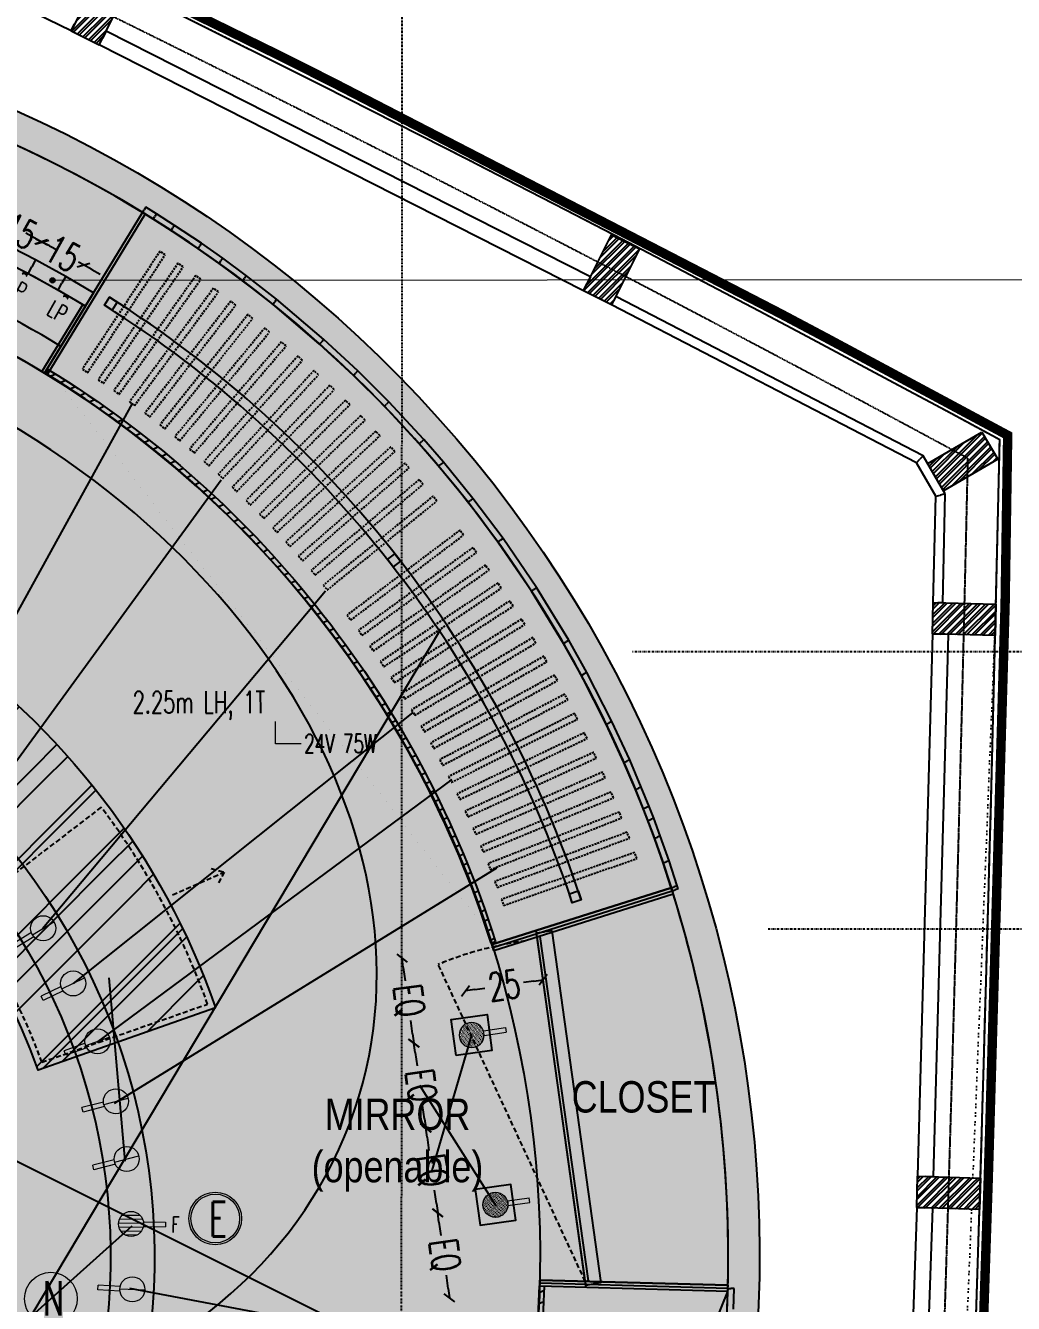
# Model space of a CAD drawing. Header units: millimetres. Extents: x 1734 to 22014, y 983 to 3953.
# Drawn here: x 4094.3 to 4409.4, y 2557.2 to 2964.6 of the extents above; entities that cross this region are included whole.
import ezdxf

# ---------------------------------------------------------------- set-up
doc = ezdxf.new("R2010")
doc.units = ezdxf.units.MM
for name, pattern in [('DASH', [0.35, 0.25, -0.1]), ('DASHDOT', [25.4, 12.7, -6.35, 0, -6.35]), ('HIDDEN1', [0.375, 0.25, -0.125]), ('HIDDEN2', [4.7625, 3.175, -1.5875]), ('PUNTO2', [0.125, 0, -0.125])]:
    doc.linetypes.add(name, pattern=pattern)
for name, color, linetype in [('FLOO_areas', 6, 'Continuous'), ('LAY_frames', 3, 'Continuous'), ('LAY_furn freestanding', 1, 'Continuous'), ('LAY_furn prod', 8, 'Continuous'), ('LAY_furn wall', 1, 'Continuous'), ('LAY_new wall', 6, 'Continuous'), ('LAY_new wall hatch', 8, 'Continuous'), ('LAY_sec', 3, 'Continuous'), ('LAY_text', 3, 'Continuous'), ('LD_beam', 240, 'Continuous'), ('LD_light integrated', 240, 'Continuous'), ('LD_pointing', 30, 'Continuous'), ('LD_quote', 242, 'Continuous'), ('MAT_mirror', 9, 'Continuous'), ('MATERIALE_xorel scuro', 177, 'Continuous'), ('MATERIALS_blackglass', 10, 'Continuous'), ('MATERIALS_transparent glass', 133, 'Continuous'), ('Materials_xorel', 52, 'Continuous'), ('SURVEY_ hatch', 8, 'Continuous'), ('SURVEY_axis', 8, 'Continuous'), ('SURVEY_leaseline', 30, 'Continuous'), ('SURVEY_proiections', 8, 'Continuous'), ('SURVEY_window', 2, 'Continuous')]:
    doc.layers.add(name, color=color, linetype=linetype)
doc.layers.add('LD_light', color=240, linetype='Continuous', lineweight=5)
doc.layers.add('LD_text', color=7, linetype='Continuous', lineweight=9)
doc.styles.add('Detail 1-50', font='Arial Narrow.ttf', dxfattribs={"height": 0.125})
doc.styles.add('SIMPLEX', font='SIMPLEX.SHX', dxfattribs={"width": 0.65})
doc.dimstyles.new('Illuminazione 1_100', dxfattribs={"dimtxt": 9, "dimasz": 3, "dimexe": 0.05, "dimexo": 0.05, "dimgap": 1.5, "dimtad": 0, "dimdec": 0, "dimlfac": -1, "dimzin": 0, "dimdsep": 46, "dimtxsty": 'SIMPLEX', "dimblk": 'LINEET2S', "dimcen": 0, "dimdle": 0.1, "dimse1": 1, "dimse2": 1, "dimclrd": 7, "dimclrt": 256, "dimadec": 0, "dimazin": 0, "dimtfac": 1, "dimtdec": 0, "dimtix": 1, "dimtmove": 2, "dimatfit": 3, "dimldrblk": 'OBLIQUE', "dimfxl": 1, "dimtolj": 1, "dimarcsym": 0})
pattern_1 = [(45, (2030.9193, 1353.3779), (-1.3470384, 1.3470384), []), (45, (2031.8174, 1353.3779), (-1.3470384, 1.3470384), [])]

# ---------------------------------------------------------------- blocks, each defined once
blk = doc.blocks.new('LINEET2S')
blk.add_line((-1, 0), (0, 0))
at = {"color": 5}
blk.add_line((0.5, 0.5), (-0.5, -0.5), dxfattribs=at)
blk = doc.blocks.new('*D331')
at = {"layer": 'DEFPOINTS', "color": 0, "transparency": 16777216}
for p in [(4259.41, 2660.31), (4262.14, 2640.86), (4237.38, 2637.39)]:
    blk.add_point(p, dxfattribs=at)
at = {"layer": 'LD_quote', "color": 7, "lineweight": -2, "transparency": 16777216}
for p, q in [((4237.63, 2657.25), (4240.86, 2657.71)), ((4256.44, 2659.89), (4253.21, 2659.44))]:
    blk.add_line(p, q, dxfattribs=at)
at = {"layer": 'LD_quote', "color": 7, "lineweight": -2, "transparency": 16777216, "xscale": 3, "yscale": 3, "zscale": 3}
for p, rotation in [((4259.41, 2660.31), 7.981665565019235), ((4234.66, 2656.84), 187.9816655650192)]:
    blk.add_blockref('LINEET2S', p, dxfattribs=dict(at, rotation=rotation))
at = {"layer": 'LD_quote', "transparency": 16777216, "insert": (4247.04, 2658.57), "char_height": 9, "attachment_point": 5, "rotation": 7.9817, "style": 'SIMPLEX'}
blk.add_mtext('\\A1;25', dxfattribs=at)
blk = doc.blocks.new('_Oblique')
at = {"color": 0, "linetype": 'ByBlock', "lineweight": -2}
blk.add_line((-0.5, -0.5), (0.5, 0.5), dxfattribs=at)
blk = doc.blocks.new('*D332')
at = {"layer": 'DEFPOINTS', "color": 0, "transparency": 16777216}
for p in [(4257.12, 2618.02), (4260.91, 2590.96), (4225.8, 2586.04)]:
    blk.add_point(p, dxfattribs=at)
at = {"layer": 'LD_quote', "color": 7, "lineweight": -2, "transparency": 16777216}
for p, q in [((4222.43, 2610.12), (4223.02, 2605.88)), ((4225.39, 2589.01), (4224.79, 2593.25))]:
    blk.add_line(p, q, dxfattribs=at)
at = {"layer": 'LD_quote', "color": 7, "lineweight": -2, "transparency": 16777216, "xscale": 3, "yscale": 3, "zscale": 3}
for p, rotation in [((4222.01, 2613.09), 97.9820710927811), ((4225.8, 2586.04), 277.9820710927811)]:
    blk.add_blockref('LINEET2S', p, dxfattribs=dict(at, rotation=rotation))
at = {"layer": 'LD_quote', "transparency": 16777216, "insert": (4223.91, 2599.56), "char_height": 9, "attachment_point": 5, "rotation": 277.9821, "style": 'SIMPLEX'}
blk.add_mtext('\\A1;EQ', dxfattribs=at)
blk = doc.blocks.new('*D333')
at = {"layer": 'DEFPOINTS', "color": 0, "transparency": 16777216}
for p in [(4253.32, 2645.07), (4218.21, 2640.15), (4257.12, 2618.02)]:
    blk.add_point(p, dxfattribs=at)
at = {"layer": 'LD_quote', "color": 7, "lineweight": -2, "transparency": 16777216}
for p, q in [((4218.63, 2637.18), (4219.23, 2632.94)), ((4221.59, 2616.06), (4221, 2620.31))]:
    blk.add_line(p, q, dxfattribs=at)
at = {"layer": 'LD_quote', "color": 7, "lineweight": -2, "transparency": 16777216, "xscale": 3, "yscale": 3, "zscale": 3}
for p, rotation in [((4218.21, 2640.15), 97.98207109278225), ((4222.01, 2613.09), 277.9820710927822)]:
    blk.add_blockref('LINEET2S', p, dxfattribs=dict(at, rotation=rotation))
at = {"layer": 'LD_quote', "transparency": 16777216, "insert": (4220.11, 2626.62), "char_height": 9, "attachment_point": 5, "rotation": 277.9821, "style": 'SIMPLEX'}
blk.add_mtext('\\A1;EQ', dxfattribs=at)
blk = doc.blocks.new('farettosingolo11.5x11.5')
at = {"layer": 'LD_beam'}
blk.add_lwpolyline([(-5.75, 5.75), (5.75, 5.75), (5.75, -5.75), (-5.75, -5.75)], close=True, dxfattribs=at)
blk.add_point((0, 0), dxfattribs=at)
blk = doc.blocks.new('pureopalplan')
at = {"layer": 'LD_light'}
h = blk.add_hatch(dxfattribs=at)
h.set_pattern_fill('DOTS', color=256, scale=8.0625)
h.set_pattern_definition([(0, (0, 0), (0.251953, 0.503906), [0, -0.503906])])
h.paths.add_polyline_path([(4.3, 0, 1), (-4.3, 0, 1)])
for p, q in [((4.22, 0.81), (11.81, 0.81)), ((11.81, -0.81), (11.81, 0.81)), ((4.22, -0.81), (11.81, -0.81))]:
    blk.add_line(p, q, dxfattribs=at)
blk.add_circle((0, 0), 4.3, dxfattribs=at)
blk = doc.blocks.new('*D334')
at = {"layer": 'DEFPOINTS', "color": 0, "transparency": 16777216}
for p in [(4260.91, 2590.96), (4264.7, 2563.9), (4229.6, 2558.98)]:
    blk.add_point(p, dxfattribs=at)
at = {"layer": 'LD_quote', "color": 7, "lineweight": -2, "transparency": 16777216}
for p, q in [((4226.22, 2583.06), (4226.81, 2578.82)), ((4229.18, 2561.95), (4228.58, 2566.19))]:
    blk.add_line(p, q, dxfattribs=at)
at = {"layer": 'LD_quote', "color": 7, "lineweight": -2, "transparency": 16777216, "xscale": 3, "yscale": 3, "zscale": 3}
for p, rotation in [((4225.8, 2586.04), 97.98207109278414), ((4229.6, 2558.98), 277.9820710927842)]:
    blk.add_blockref('LINEET2S', p, dxfattribs=dict(at, rotation=rotation))
at = {"layer": 'LD_quote', "transparency": 16777216, "insert": (4227.7, 2572.51), "char_height": 9, "attachment_point": 5, "rotation": 277.9821, "style": 'SIMPLEX'}
blk.add_mtext('\\A1;EQ', dxfattribs=at)
blk = doc.blocks.new('*D335')
at = {"layer": 'DEFPOINTS', "color": 0, "transparency": 16777216}
for p in [(4249.53, 2672.13), (4214.42, 2667.21), (4253.32, 2645.07)]:
    blk.add_point(p, dxfattribs=at)
at = {"layer": 'LD_quote', "color": 7, "lineweight": -2, "transparency": 16777216}
for p, q in [((4214.84, 2664.24), (4215.43, 2659.99)), ((4217.8, 2643.12), (4217.2, 2647.37))]:
    blk.add_line(p, q, dxfattribs=at)
at = {"layer": 'LD_quote', "color": 7, "lineweight": -2, "transparency": 16777216, "xscale": 3, "yscale": 3, "zscale": 3}
for p, rotation in [((4214.42, 2667.21), 97.98207109279036), ((4218.21, 2640.15), 277.9820710927904)]:
    blk.add_blockref('LINEET2S', p, dxfattribs=dict(at, rotation=rotation))
at = {"layer": 'LD_quote', "transparency": 16777216, "insert": (4216.32, 2653.68), "char_height": 9, "attachment_point": 5, "rotation": 277.9821, "style": 'SIMPLEX'}
blk.add_mtext('\\A1;EQ', dxfattribs=at)
blk = doc.blocks.new('purefasciostrettoplan')
at = {"layer": 'LD_light'}
blk.add_hatch(color=256, dxfattribs=at).paths.add_polyline_path([(-4.3, 0, 1), (4.3, 0)])
for p, q in [((4.3, 0), (-4.3, 0)), ((4.22, 0.81), (11.81, 0.81)), ((11.81, 0.81), (11.81, -0.81)), ((4.22, -0.81), (11.81, -0.81))]:
    blk.add_line(p, q, dxfattribs=at)
blk.add_circle((0, 0), 4.3, dxfattribs=at)
blk = doc.blocks.new('A$C2ABF7FAD')
at = {"layer": 'LD_light', "ltscale": 0.5}
h = blk.add_hatch(dxfattribs=at)
h.set_pattern_fill('LINE', color=70, scale=10, angle=450, style=0)
h.set_pattern_definition([(90, (4318.2435, -3313.5143), (-1.25, -3e-10), [])])
h.paths.add_polyline_path([(0, 4, 1), (8, 4, 1)])
at = {"layer": 'LD_light', "color": 70}
for p, q in [((3.25, 7.93), (3.25, 14.98)), ((3.25, 14.98), (4.75, 14.98)), ((4.75, 7.93), (4.75, 14.98))]:
    blk.add_line(p, q, dxfattribs=at)
blk.add_circle((4, 4), 4, dxfattribs=at)
at = {"layer": 'LD_light', "color": 70, "insert": (4, 18.2), "char_height": 5.08, "width": 7.4922, "attachment_point": 5, "rotation": 90, "style": 'SIMPLEX'}
blk.add_mtext('F', dxfattribs=at)
blk = doc.blocks.new('profiloosrampiccolo')
at = {"layer": 'LD_light'}
h = blk.add_hatch(dxfattribs=at)
h.set_pattern_fill('ANSI31', color=256, scale=0.5)
h.set_pattern_definition([(45, (-1923.995744, 106.14972), (-0.0441941738, 0.0441941738), [])])
h.paths.add_polyline_path([(0, 0), (0.59, 0, 0.198912), (0.61, 0.01), (0.73, 0.12, 0.198912), (0.73, 0.14), (0.73, 0.25, -1), (0.73, 0.36), (0.73, 0.67, -0.542182), (0.69, 0.75), (0.73, 0.75), (0.73, 0.94, 0.414214), (0.71, 0.97), (0.67, 0.97, 0.291222), (0.65, 0.96), (0.55, 0.75, 0.349322), (0.56, 0.72), (0.59, 0.7, -0.230724), (0.6, 0.68), (0.6, 0.29), (0, 0.29), (-0.6, 0.29), (-0.6, 0.68, -0.230724), (-0.59, 0.7), (-0.56, 0.72, 0.349322), (-0.55, 0.75), (-0.65, 0.96, 0.291222), (-0.67, 0.97), (-0.71, 0.97, 0.414214), (-0.74, 0.94), (-0.74, 0.75), (-0.69, 0.75, -0.542182), (-0.74, 0.67), (-0.74, 0.36, -1), (-0.74, 0.25), (-0.74, 0.14, 0.198912), (-0.73, 0.12), (-0.61, 0.01, 0.198912), (-0.59, 0)])
for p, q in [((-0.74, 0.75), (-0.74, 0.94)), ((-0.69, 0.75), (-0.74, 0.75)), ((-0.74, 0.36), (-0.74, 0.67)), ((-0.74, 0.14), (-0.74, 0.25)), ((-0.73, 0.12), (-0.61, 0.01)), ((-0.67, 0.97), (-0.71, 0.97)), ((-0.55, 0.75), (-0.65, 0.96)), ((-0.6, 0.68), (-0.6, 0.29)), ((-0.6, 0.29), (0, 0.29)), ((-0.56, 0.72), (-0.59, 0.7)), ((-0.59, 0), (0, 0)), ((0.6, 0.29), (0, 0.29)), ((0.59, 0), (0, 0)), ((0.55, 0.75), (0.65, 0.96)), ((0.56, 0.72), (0.59, 0.7)), ((0.6, 0.68), (0.6, 0.29)), ((0.73, 0.12), (0.61, 0.01)), ((0.67, 0.97), (0.71, 0.97)), ((0.69, 0.75), (0.73, 0.75)), ((0.73, 0.75), (0.73, 0.94)), ((0.73, 0.36), (0.73, 0.67)), ((0.73, 0.14), (0.73, 0.25))]:
    blk.add_line(p, q, dxfattribs=at)
for centre, radius, start, end in [((-0.74, 0.72), 0.0536, 270, 23.8629), ((-0.74, 0.31), 0.0536, 270, 90), ((-0.71, 0.94), 0.0251, 90, 180), ((-0.71, 0.14), 0.0251, 180, 225), ((-0.67, 0.94), 0.0251, 25.0532, 90), ((-0.59, 0.03), 0.0251, 225, 270), ((-0.57, 0.68), 0.0251, 128.0315, 180), ((-0.57, 0.74), 0.0251, 308.0315, 25.0532), ((0.57, 0.74), 0.0251, 154.9468, 231.9685), ((0.57, 0.68), 0.0251, 0, 51.9685), ((0.59, 0.03), 0.0251, 270, 315), ((0.67, 0.94), 0.0251, 90, 154.9468), ((0.73, 0.72), 0.0536, 156.1371, 270), ((0.73, 0.31), 0.0536, 90, 270), ((0.71, 0.94), 0.0251, 0, 90), ((0.71, 0.14), 0.0251, 315, 0)]:
    blk.add_arc(centre, radius, start, end, dxfattribs=at)
blk = doc.blocks.new('protect')
at = {"layer": 'LD_light'}
h = blk.add_hatch(dxfattribs=at)
h.set_pattern_fill('DOTS', color=256, scale=0.5, angle=180)
h.set_pattern_definition([(180, (80.781466, 146.167862), (-0.015625, -0.03125), [0, -0.03125])])
h.paths.add_polyline_path([(-0.22, 0.35, 0.414214), (-0.27, 0.4), (-0.3, 0.4), (-0.3, -0.4), (-0.27, -0.4, 0.414214), (-0.22, -0.35)])
h = blk.add_hatch(color=256, dxfattribs=at)
h.dxf.hatch_style = 1
h.paths.add_polyline_path([(-0.22, -0.15), (-0.28, -0.15), (-0.28, 0.15), (-0.22, 0.15)])
for p, q in [((-0.12, 0.4), (-0.1, 0.4)), ((-0.12, 0.4), (-0.12, -0.4)), ((-0.1, 0.4), (-0.1, -0.4)), ((-0.12, -0.4), (-0.1, -0.4))]:
    blk.add_line(p, q, dxfattribs=at)
for points in [[(0, -0.55), (-0.3, -0.55), (-0.3, 0.55), (0, 0.55)], [(-0.22, -0.15), (-0.28, -0.15), (-0.28, 0.15), (-0.22, 0.15)]]:
    blk.add_lwpolyline(points, close=True, dxfattribs=at)
blk.add_lwpolyline([(-0.3, -0.4), (-0.27, -0.4, 0.414214), (-0.22, -0.35), (-0.22, 0.35, 0.414214), (-0.27, 0.4), (-0.3, 0.4)], format="xyb", dxfattribs=at)
blk = doc.blocks.new('lp')
at = {"layer": 'LD_beam', "rotation": 89.99999999999999}
blk.add_blockref('protect', (0, -0.3), dxfattribs=at)
at = {"layer": 'LD_quote', "rotation": 180}
blk.add_blockref('profiloosrampiccolo', (0, 0), dxfattribs=at)
at = {"layer": 'LD_light', "linetype": 'Continuous', "lineweight": 0, "insert": (0, -5.93), "char_height": 5.394, "attachment_point": 5, "style": 'SIMPLEX'}
blk.add_mtext_dynamic_manual_height_columns('LP', width=264.7307, gutter_width=1, heights=[0], dxfattribs=at)
blk = doc.blocks.new('*U280')
at = {"layer": 'LD_light', "rotation": 359.0489019691702}
blk.add_blockref('lp', (6, -0.05), dxfattribs=at)
blk = doc.blocks.new('*U281')
at = {"layer": 'LD_beam', "color": 0, "linetype": 'ByBlock', "lineweight": -2, "transparency": 16777216}
for p, rotation in [((24020.19, -9961.16), 242.4324188819416), ((24012.98, -9974.31), 240.0551029128592), ((24005.22, -9987.15), 237.6777869437768), ((23996.94, -9999.66), 235.3004709746942), ((23988.15, -10011.81), 232.9231550056117), ((23978.86, -10023.59), 230.5458390365289), ((23969.09, -10034.97), 228.168523067446), ((23958.86, -10045.93), 225.7912070983635)]:
    blk.add_blockref('*U280', p, dxfattribs=dict(at, rotation=rotation))
blk = doc.blocks.new('*D390')
at = {"layer": 'DEFPOINTS', "color": 0, "transparency": 16777216}
for p in [(4099.31, 2895.67), (4080.98, 2892.56), (4094.4, 2885.85)]:
    blk.add_point(p, dxfattribs=at)
at = {"layer": 'LD_beam', "color": 7, "lineweight": -2, "transparency": 16777216}
for p, q in [((4083.21, 2903.72), (4080.53, 2905.06)), ((4085.89, 2902.38), (4087.52, 2901.56)), ((4099.31, 2895.67), (4097.68, 2896.48)), ((4101.99, 2894.33), (4104.67, 2892.98))]:
    blk.add_line(p, q, dxfattribs=at)
at = {"layer": 'LD_beam', "color": 7, "lineweight": -2, "transparency": 16777216, "xscale": 3, "yscale": 3, "zscale": 3}
for p, rotation in [((4085.89, 2902.38), 333.4316251108213), ((4099.31, 2895.67), 153.4316251108213)]:
    blk.add_blockref('LINEET2S', p, dxfattribs=dict(at, rotation=rotation))
at = {"layer": 'LD_beam', "transparency": 16777216, "insert": (4092.6, 2899.02), "char_height": 9, "attachment_point": 5, "rotation": 333.4316, "style": 'SIMPLEX'}
blk.add_mtext('\\A1;15', dxfattribs=at)
blk = doc.blocks.new('*D391')
at = {"layer": 'DEFPOINTS', "color": 0, "transparency": 16777216}
for p in [(4094.4, 2885.85), (4112.86, 2888.24), (4107.52, 2878.59)]:
    blk.add_point(p, dxfattribs=at)
at = {"layer": 'LD_beam', "color": 7, "lineweight": -2, "transparency": 16777216}
for p, q in [((4097.11, 2896.95), (4094.49, 2898.41)), ((4099.74, 2895.5), (4101.33, 2894.62)), ((4112.86, 2888.24), (4111.27, 2889.12)), ((4115.49, 2886.79), (4118.11, 2885.34))]:
    blk.add_line(p, q, dxfattribs=at)
at = {"layer": 'LD_beam', "color": 7, "lineweight": -2, "transparency": 16777216, "xscale": 3, "yscale": 3, "zscale": 3}
for p, rotation in [((4099.74, 2895.5), 331.054309141742), ((4112.86, 2888.24), 151.054309141742)]:
    blk.add_blockref('LINEET2S', p, dxfattribs=dict(at, rotation=rotation))
at = {"layer": 'LD_beam', "transparency": 16777216, "insert": (4106.3, 2891.87), "char_height": 9, "attachment_point": 5, "rotation": 331.0543, "style": 'SIMPLEX'}
blk.add_mtext('\\A1;15', dxfattribs=at)
blk = doc.blocks.new('24v75w')
at = {"layer": 'LD_light', "color": 7}
for p, q in [((0, -7.15), (0, 0)), ((8.25, -7.15), (0, -7.15))]:
    blk.add_line(p, q, dxfattribs=at)
at = {"layer": 'LD_light', "color": 7, "linetype": 'Continuous', "lineweight": 0, "insert": (9.17, -10.07), "char_height": 6, "width": 128.066, "attachment_point": 7, "style": 'SIMPLEX'}
blk.add_mtext('24V 75W', dxfattribs=at)
blk = doc.blocks.new('e')
at = {"layer": 'LD_light', "color": 150}
for radius in [8.4, 7.78]:
    blk.add_circle((0, 0), radius, dxfattribs=at)
at = {"layer": 'LD_light', "color": 150, "style": 'SIMPLEX', "width": 0.65}
blk.add_text('E', height=11.01, dxfattribs=at).set_placement((-2.02, -5.7))
blk = doc.blocks.new('n')
at = {"layer": 'LD_light'}
blk.add_circle((0, 0), 8.4, dxfattribs=at)
at = {"layer": 'LD_light', "style": 'SIMPLEX', "width": 0.65}
blk.add_text('N', height=11.01, dxfattribs=at).set_placement((-2.55, -5.41))

msp = doc.modelspace()

# ---------------------------------------------------------------- hatches: boundary and pattern name
at = {"layer": 'LAY_new wall hatch'}
h = msp.add_hatch(color=144, dxfattribs=at)
h.dxf.hatch_style = 1
edge = h.paths.add_edge_path()
edge.add_arc((3928.468, 2572.072), 390, 317.57455, 478.57681)
edge.add_line((3741.916, 2914.561), (3737.133, 2923.342))
edge.add_arc((3928.468, 2572.072), 400, -42.42545, 118.57681, ccw=False)
edge.add_line((4223.73, 2302.22), (4216.348, 2308.966))
at = {"layer": 'LD_light integrated'}
h = msp.add_hatch(dxfattribs=at)
h.set_pattern_fill('ANSI31', color=256, angle=340)
h.set_pattern_definition([(25, (5521.9823, 16571.306), (-1.341813, 2.8775272), [])])
edge = h.paths.add_edge_path()
edge.add_line((4244.271, 2672.462), (4242.841, 2672.009))
edge.add_arc((3928.238, 2572.345), 330.012, 17.57782, 58.45005)
edge.add_line((4100.914, 2853.576), (4101.699, 2854.854))
edge.add_arc((3928.238, 2572.345), 331.512, 17.57782, 58.45004, ccw=False)
h = msp.add_hatch(dxfattribs=at)
h.set_pattern_fill('ANSI31', color=256, angle=340)
h.set_pattern_definition([(25, (5522.1452, 16570.892), (-1.341813, 2.8775272), [])])
edge = h.paths.add_edge_path()
edge.add_line((4258.283, 2562.718), (4259.78, 2562.619))
edge.add_arc((3928.411, 2571.937), 331.5, 317.94721, 358.3893, ccw=False)
edge.add_line((4174.56, 2349.893), (4173.45, 2350.894))
edge.add_arc((3928.363, 2571.947), 330.049, 317.95159, 358.39768)
at = {"layer": 'LD_text'}
h = msp.add_hatch(color=256, dxfattribs=at)
h.dxf.hatch_style = 1
edge = h.paths.add_edge_path()
edge.add_arc((4102.952, 2883.334), 0.855, 0, 360)
at = {"layer": 'MATERIALS_transparent glass'}
h = msp.add_hatch(dxfattribs=at)
h.set_pattern_fill('AR-RROOF', color=144, angle=-60.02541, style=0)
h.set_pattern_definition([(45, (2030.92, 1353.378), (21.55261, 57.47364), [381, -50.8, 127, -25.4]), (45, (2045.827, 1386.246), (-41.848, 5.92697), [76.2, -8.382, 152.4, -19.05]), (45, (2024.633, 1377.625), (81.36112, 105.42821), [203.2, -35.56, 101.6, -25.4])])
edge = h.paths.add_edge_path()
edge.add_arc((3928.468, 2572.072), 240, 19.29388, 55.71379, ccw=False)
edge.add_line((4154.988, 2651.371), (4098.358, 2631.546))
edge.add_arc((3928.468, 2572.072), 180, 19.29388, 55.71379)
edge.add_line((4029.866, 2720.794), (4063.666, 2770.368))
at = {"layer": 'SURVEY_ hatch'}
h = msp.add_hatch(dxfattribs=at)
h.set_pattern_fill('ANSI32', color=144, scale=0.2, angle=-105.02541, style=0)
h.set_pattern_definition(pattern_1)
h.paths.add_polyline_path([(4281.223, 2897.883), (4290.166, 2893.408), (4281.217, 2875.523), (4272.274, 2879.997)])
h.paths.add_polyline_path([(4108.864, 2962.855), (4117.807, 2958.38), (4126.756, 2976.266), (4117.813, 2980.741)])
h.paths.add_polyline_path([(3963.045, 3057.532), (3954.102, 3062.007), (3945.152, 3044.121), (3954.095, 3039.646)])
h.paths.add_polyline_path([(3785.391, 3134.839), (3794.556, 3130.837), (3786.552, 3112.508), (3777.388, 3116.51)])
h.paths.add_polyline_path([(3616.627, 3206.323), (3609.037, 3187.819), (3618.289, 3184.024), (3625.93, 3202.577)])
h.paths.add_polyline_path([(3446.302, 3274.005), (3455.637, 3270.419), (3448.465, 3251.749), (3439.131, 3255.335)])
h.paths.add_polyline_path([(3274.757, 3337.736), (3284.092, 3334.15), (3276.92, 3315.48), (3267.585, 3319.066)])
h = msp.add_hatch(dxfattribs=at)
h.set_pattern_fill('ANSI32', color=144, scale=0.2, angle=-105.02541, style=0)
h.set_pattern_definition(pattern_1)
h.paths.add_polyline_path([(4335.548, 1362.178), (4335.31, 1352.181), (4315.315, 1352.657), (4315.553, 1362.654)])
h.paths.add_polyline_path([(4344.895, 1497.482), (4344.657, 1487.485), (4324.663, 1487.961), (4324.901, 1497.958)])
h.paths.add_polyline_path([(4356.648, 1680.352), (4356.41, 1670.355), (4336.415, 1670.831), (4336.653, 1680.828)])
h.paths.add_polyline_path([(4376.265, 2031.181), (4376.027, 2021.184), (4356.033, 2021.66), (4356.271, 2031.658)], flags=17)
h.paths.add_polyline_path([(4385.522, 2230.809), (4385.284, 2220.812), (4365.29, 2221.288), (4365.528, 2231.285)], flags=17)
h.paths.add_polyline_path([(4392.79, 2413.695), (4392.552, 2403.697), (4372.557, 2404.174), (4372.796, 2414.171)], flags=17)
h.paths.add_polyline_path([(4398.882, 2597.101), (4398.579, 2587.106), (4378.588, 2587.711), (4378.891, 2597.707)], flags=17)
h.paths.add_polyline_path([(4399.391, 2834.952), (4404.416, 2826.306), (4387.123, 2816.257), (4382.099, 2824.903)])
edge = h.paths.add_edge_path()
edge.add_line((4365.656, 1831.579), (4365.418, 1821.582))
edge.add_line((4365.418, 1821.582), (4345.396, 1822.059))
edge.add_line((4345.396, 1822.059), (4345.634, 1832.056))
edge.add_line((4345.634, 1832.056), (4365.628, 1831.58))
edge.add_line((4403.868, 2780.134), (4403.629, 2770.137))
edge.add_line((4403.629, 2770.137), (4383.634, 2770.616))
edge.add_line((4383.634, 2770.616), (4383.874, 2780.613))
edge.add_line((4383.874, 2780.613), (4403.868, 2780.135))

# ---------------------------------------------------------------- linework, layer by layer
at = {"color": 3}
for p, q in [((3717.435, 2789.159), (4244.976, 2525.948)), ((3918.75, 2256.307), (4226.834, 2772.17))]:
    msp.add_line(p, q, dxfattribs=at)
at = {"color": 144, "linetype": 'HIDDEN2', "ltscale": 0.2}
for points in [[(4114.134, 2853.913), (4138.889, 2891.491), (4137.219, 2892.592), (4112.464, 2855.013)], [(4119.192, 2850.515), (4144.622, 2887.64), (4142.972, 2888.77), (4117.542, 2851.645)], [(4124.188, 2847.026), (4150.284, 2883.686), (4148.655, 2884.846), (4122.559, 2848.186)], [(4129.12, 2843.447), (4155.874, 2879.631), (4154.266, 2880.82), (4127.512, 2844.636)], [(4133.987, 2839.78), (4161.39, 2875.475), (4159.804, 2876.693), (4132.401, 2840.998)], [(4138.787, 2836.026), (4166.83, 2871.22), (4165.266, 2872.466), (4137.223, 2837.272)], [(4143.519, 2832.186), (4172.192, 2866.868), (4170.651, 2868.142), (4141.977, 2833.46)], [(4148.18, 2828.261), (4177.475, 2862.419), (4175.957, 2863.721), (4146.662, 2829.563)], [(4152.769, 2824.252), (4182.676, 2857.876), (4181.182, 2859.205), (4151.275, 2825.581)], [(4157.286, 2820.161), (4187.795, 2853.24), (4186.325, 2854.596), (4155.816, 2821.517)], [(4161.728, 2815.99), (4192.829, 2848.512), (4191.384, 2849.894), (4160.282, 2817.372)], [(4166.093, 2811.739), (4197.777, 2843.694), (4196.357, 2845.102), (4164.673, 2813.147)], [(4170.382, 2807.409), (4202.637, 2838.788), (4201.242, 2840.221), (4168.987, 2808.843)], [(4174.591, 2803.003), (4207.408, 2833.794), (4206.039, 2835.253), (4173.223, 2804.462)], [(4178.721, 2798.522), (4212.088, 2828.715), (4210.746, 2830.198), (4177.379, 2800.005)], [(4182.768, 2793.967), (4216.675, 2823.553), (4215.36, 2825.06), (4181.453, 2795.474)], [(4186.733, 2789.339), (4221.168, 2818.308), (4219.881, 2819.839), (4185.445, 2790.87)], [(4190.614, 2784.641), (4225.566, 2812.984), (4224.307, 2814.537), (4189.354, 2786.195)], [(4198.117, 2775.038), (4234.07, 2802.1), (4232.868, 2803.698), (4196.914, 2776.636)], [(4201.738, 2770.137), (4238.174, 2796.545), (4237, 2798.165), (4200.564, 2771.756)], [(4205.269, 2765.171), (4242.176, 2790.917), (4241.032, 2792.557), (4204.125, 2766.811)], [(4208.71, 2760.142), (4246.076, 2785.218), (4244.961, 2786.878), (4207.596, 2761.802)], [(4212.06, 2755.051), (4249.872, 2779.449), (4248.788, 2781.129), (4210.976, 2756.732)], [(4215.317, 2749.901), (4253.564, 2773.612), (4252.51, 2775.312), (4214.264, 2751.601)], [(4218.481, 2744.693), (4257.15, 2767.71), (4256.127, 2769.428), (4217.458, 2746.412)], [(4221.551, 2739.429), (4260.628, 2761.744), (4259.637, 2763.48), (4220.559, 2741.166)], [(4224.524, 2734.11), (4263.999, 2755.716), (4263.039, 2757.47), (4223.564, 2735.865)], [(4227.402, 2728.739), (4267.26, 2749.628), (4266.331, 2751.399), (4226.473, 2730.51)], [(4230.182, 2723.316), (4270.41, 2743.482), (4269.514, 2745.27), (4229.285, 2725.104)], [(4232.863, 2717.844), (4273.449, 2737.281), (4272.585, 2739.084), (4231.999, 2719.648)], [(4235.445, 2712.325), (4276.376, 2731.025), (4275.545, 2732.844), (4234.614, 2714.144)], [(4237.927, 2706.76), (4279.189, 2724.718), (4278.391, 2726.552), (4237.129, 2708.593)], [(4240.309, 2701.15), (4281.888, 2718.361), (4281.123, 2720.209), (4239.544, 2702.998)], [(4242.588, 2695.499), (4284.471, 2711.956), (4283.74, 2713.818), (4241.857, 2697.361)], [(4244.766, 2689.808), (4286.939, 2705.506), (4286.241, 2707.38), (4244.068, 2691.682)], [(4246.84, 2684.078), (4289.289, 2699.012), (4288.626, 2700.899), (4246.176, 2685.965)]]:
    msp.add_lwpolyline(points, close=True, dxfattribs=at)
at = {"layer": 'FLOO_areas', "color": 144}
for points in [[(4243.701, 2669.682), (4300.914, 2687.778)], [(4258.383, 2564.606), (4318.36, 2562.936)]]:
    msp.add_lwpolyline(points, dxfattribs=at)
msp.add_lwpolyline([(4318.36, 2562.936, 0.0813386), (4300.909, 2687.776)], format="xyb", dxfattribs=at)
for start, end in [(17.20478, 118.57681), (317.57455, 358.70364)]:
    msp.add_arc((3928.468, 2572.072), 330, start, end, dxfattribs=at)
at = {"layer": 'LAY_frames', "color": 144, "linetype": 'HIDDEN2', "ltscale": 0.5}
msp.add_lwpolyline([(4272.877, 2564.202), (4225.991, 2665.234)], dxfattribs=at)
msp.add_arc((4268.048, 2564.358), 109.292, 97.43241, 112.63167, dxfattribs=at)
at = {"layer": 'LAY_furn freestanding', "color": 144}
for points in [[(4029.866, 2720.794), (4063.666, 2770.368, -0.1602632), (4154.988, 2651.371)], [(4154.988, 2651.371), (4098.358, 2631.546, 0.1602632), (4029.866, 2720.794)]]:
    msp.add_lwpolyline(points, format="xyb", dxfattribs=at)
at = {"layer": 'LAY_furn freestanding', "color": 144, "linetype": 'HIDDEN2', "ltscale": 0.5}
msp.add_lwpolyline([(4118.487, 2715.378), (4074.059, 2681.283, -0.0740965), (4099.575, 2634.091), (4152.432, 2652.595, 0.0753966)], format="xyb", close=True, dxfattribs=at)
for points in [[(4141.226, 2687.478), (4157.744, 2694.683)], [(4153.587, 2695.795), (4157.744, 2694.683), (4155.925, 2691.305)]]:
    msp.add_lwpolyline(points, dxfattribs=at)
at = {"layer": 'LAY_furn freestanding', "color": 144, "extrusion": (0, 0, -1)}
msp.add_ellipse((3977.976, 2697.677), major_axis=(219.802, -83.14), ratio=0.7446687, dxfattribs=at)
at = {"layer": 'LAY_furn prod', "color": 144}
for points in [[(4123.622, 2876.384), (4122.024, 2873.845), (4119.485, 2875.444), (4121.083, 2877.983)], [(4212.108, 2796.193), (4213.963, 2793.836), (4211.605, 2791.981), (4209.75, 2794.338)], [(4270.646, 2688.714), (4271.59, 2685.866), (4268.742, 2684.922), (4267.798, 2687.77)]]:
    msp.add_lwpolyline(points, close=True, dxfattribs=at)
for radius in [361.5, 358.5]:
    msp.add_arc((3928.468, 2572.072), radius, 18.34781, 57.80356, dxfattribs=at)
at = {"layer": 'LAY_furn wall', "color": 144}
for points in [[(4100.404, 2853.742), (4131.665, 2904.954, -0.1810426)], [(3770.616, 2861.87, -0.8465794), (4172.059, 2349.444), (4216.348, 2308.966), (4318.309, 2560.937), (4258.333, 2562.65, -0.1798804)], [(4300.31, 2689.685), (4243.104, 2671.59, 0.1810426)]]:
    msp.add_lwpolyline(points, format="xyb", dxfattribs=at)
msp.add_lwpolyline([(4273.154, 2562.226), (4257.24, 2676.062)], dxfattribs=at)
for centre, radius, start, end in [((3928.468, 2572.072), 390, 17.55203, 118.57682), ((3928.307, 2571.671), 340.432, 58.61145, 77.77536)]:
    msp.add_arc(centre, radius, start, end, dxfattribs=at)
at = {"layer": 'LAY_new wall', "color": 6}
for p, q in [((4108.864, 2962.855), (3954.095, 3039.646)), ((4108.864, 2962.855), (4109.975, 2965.094)), ((4120.069, 2962.839), (4118.938, 2960.61)), ((4274.536, 2884.456), (4120.069, 2962.839)), ((4117.807, 2958.38), (4118.938, 2960.61)), ((4272.274, 2879.997), (4117.807, 2958.38)), ((4097.554, 2889.877), (4090.25, 2893.642)), ((4095.204, 2885.463), (4088.009, 2889.172)), ((4097.554, 2889.877), (4096.379, 2887.67)), ((4107.186, 2884.583), (4097.554, 2889.877)), ((4095.204, 2885.463), (4096.379, 2887.67)), ((4104.709, 2880.239), (4095.204, 2885.463)), ((4107.186, 2884.583), (4105.947, 2882.411)), ((4115.976, 2879.39), (4107.186, 2884.583)), ((4104.709, 2880.239), (4105.947, 2882.411)), ((4272.274, 2879.997), (4273.405, 2882.227)), ((4274.536, 2884.456), (4273.405, 2882.227)), ((4113.433, 2875.086), (4104.709, 2880.239)), ((4113.433, 2875.086), (4114.704, 2877.238)), ((4115.976, 2879.39), (4114.704, 2877.238)), ((4281.217, 2875.523), (4281.906, 2876.855)), ((4282.596, 2878.187), (4281.906, 2876.855)), ((4380.631, 2827.429), (4282.596, 2878.187)), ((4378.476, 2825.166), (4281.217, 2875.523)), ((4378.476, 2825.166), (4379.554, 2826.298)), ((4384.685, 2814.483), (4378.476, 2825.166)), ((4380.631, 2827.429), (4379.554, 2826.298)), ((4387.704, 2815.258), (4380.631, 2827.429)), ((4383.874, 2780.613), (4384.685, 2814.483)), ((4384.685, 2814.483), (4386.194, 2814.87)), ((4387.704, 2815.258), (4386.194, 2814.87)), ((4386.873, 2780.541), (4387.704, 2815.258)), ((4383.874, 2780.613), (4385.373, 2780.577)), ((4386.873, 2780.541), (4385.373, 2780.577)), ((4383.634, 2770.616), (4378.891, 2597.707)), ((4383.634, 2770.616), (4386.133, 2770.547)), ((4388.632, 2770.479), (4386.133, 2770.547)), ((4388.632, 2770.479), (4383.889, 2597.57)), ((4257.352, 2675.265), (4259.828, 2675.611)), ((4273.042, 2563.023), (4257.352, 2675.265)), ((4262.303, 2675.957), (4259.828, 2675.611)), ((4277.994, 2563.715), (4262.303, 2675.957)), ((4378.891, 2597.707), (4381.39, 2597.638)), ((4383.889, 2597.57), (4381.39, 2597.638)), ((4378.588, 2587.711), (4372.796, 2414.171)), ((4383.585, 2587.544), (4377.793, 2414.004)), ((4378.588, 2587.711), (4381.087, 2587.628)), ((4383.585, 2587.544), (4381.087, 2587.628)), ((4273.042, 2563.023), (4275.518, 2563.369)), ((4277.994, 2563.715), (4275.518, 2563.369))]:
    msp.add_line(p, q, dxfattribs=at)
at = {"layer": 'LAY_new wall', "color": 144}
msp.add_lwpolyline([(4216.348, 2308.966, 0.8465794), (3741.916, 2914.561), (3737.133, 2923.342, -0.8465794), (4223.73, 2302.22)], format="xyb", close=True, dxfattribs=at)
at = {"layer": 'LAY_sec', "color": 144, "linetype": 'DASHDOT', "ltscale": 0.05}
for points in [[(4481.186, 2764.95), (4287.969, 2764.95)], [(4481.186, 2676.438), (4331.186, 2676.438)]]:
    msp.add_lwpolyline(points, dxfattribs=at)
at = {"layer": 'LD_beam'}
for points in [[(3829.999, 2754.154, -0.2226484), (4005.363, 2764.26, -0.5240085), (4081.265, 2432.425, -0.5240085)], [(3836.659, 2741.84, -0.2226484), (4000.162, 2751.261, -0.5240085), (4070.931, 2441.869, -0.5240085)]]:
    msp.add_lwpolyline(points, format="xyb", dxfattribs=at)
msp.add_arc((3926.033, 2565.936), 361.516, 58.85618, 77.45783, dxfattribs=at)
at = {"layer": 'LD_light integrated'}
for points in [[(4244.271, 2672.462), (4242.841, 2672.009, 0.1802538), (4100.914, 2853.576), (4101.699, 2854.854, -0.1802537), (4244.271, 2672.462)], [(4258.283, 2562.718), (4259.78, 2562.619, -0.1783166), (4174.56, 2349.893), (4173.45, 2350.894, 0.1783346), (4258.283, 2562.718)]]:
    msp.add_lwpolyline(points, format="xyb", dxfattribs=at)
at = {"layer": 'LD_pointing'}
for p, q in [((4128.315, 2844.042), (4061.314, 2722.416)), ((4156.791, 2819.627), (4075.827, 2708.645)), ((4190.066, 2784.198), (4099.741, 2676.63)), ((4217.863, 2745.553), (4109.537, 2659.185)), ((4230.331, 2724.211), (4117.023, 2640.303)), ((4244.6, 2695.959), (4122.639, 2620.934)), ((4120.908, 2660.962), (4126.063, 2602.541)), ((4236.634, 2642.735), (4223.906, 2599.565)), ((4244.217, 2588.613), (4220.114, 2626.623)), ((4054.997, 2516.114), (4128.305, 2581.889)), ((4264.01, 2536.195), (4127.658, 2561.941))]:
    msp.add_line(p, q, dxfattribs=at)
at = {"layer": 'LD_text'}
msp.add_line((4645.623, 2883.558), (4102.952, 2883.334), dxfattribs=at)
msp.add_circle((4102.952, 2883.334), 0.855, dxfattribs=at)
at = {"layer": 'MAT_mirror', "color": 1}
for p, q in [((4257.521, 2674.053), (4258.016, 2674.122)), ((4272.877, 2564.202), (4257.521, 2674.053)), ((4258.511, 2674.191), (4258.016, 2674.122)), ((4273.868, 2564.341), (4258.511, 2674.191)), ((4272.877, 2564.202), (4273.373, 2564.272)), ((4273.868, 2564.341), (4273.373, 2564.272))]:
    msp.add_line(p, q, dxfattribs=at)
at = {"layer": 'MATERIALE_xorel scuro', "color": 1}
for p, q in [((4318.114, 2555.482), (4318.336, 2561.936)), ((4318.336, 2561.936), (4319.335, 2561.902)), ((4320.335, 2561.868), (4319.335, 2561.902)), ((4320.112, 2555.381), (4320.335, 2561.868))]:
    msp.add_line(p, q, dxfattribs=at)
at = {"layer": 'MATERIALS_blackglass', "color": 1}
for p, q in [((4112.579, 2875.607), (4099.55, 2854.263)), ((4113.433, 2875.086), (4100.404, 2853.742)), ((4112.579, 2875.607), (4113.006, 2875.346)), ((4113.433, 2875.086), (4113.006, 2875.346)), ((4099.55, 2854.263), (4099.977, 2854.002)), ((4100.404, 2853.742), (4099.977, 2854.002)), ((4243.405, 2670.637), (4300.612, 2688.731)), ((4243.707, 2669.684), (4300.914, 2687.778)), ((4300.612, 2688.731), (4300.763, 2688.255)), ((4300.914, 2687.778), (4300.763, 2688.255)), ((4243.405, 2670.637), (4243.556, 2670.16)), ((4243.707, 2669.684), (4243.556, 2670.16)), ((4258.333, 2562.65), (4258.347, 2563.15)), ((4258.362, 2563.649), (4258.347, 2563.15)), ((4258.359, 2563.606), (4258.373, 2564.106)), ((4318.337, 2561.936), (4258.359, 2563.606)), ((4318.337, 2561.936), (4258.362, 2563.649)), ((4258.387, 2564.606), (4258.373, 2564.106)), ((4318.365, 2562.936), (4258.387, 2564.606)), ((4318.365, 2562.936), (4318.351, 2562.436)), ((4318.309, 2560.937), (4258.333, 2562.65)), ((4318.309, 2560.937), (4318.323, 2561.436)), ((4318.337, 2561.936), (4318.323, 2561.436)), ((4318.337, 2561.936), (4318.351, 2562.436))]:
    msp.add_line(p, q, dxfattribs=at)
at = {"layer": 'Materials_xorel', "color": 1}
for p, q in [((4100.404, 2853.742), (4131.654, 2904.936)), ((4131.654, 2904.936), (4132.175, 2905.79)), ((4135.1, 2902.833), (4131.654, 2904.936)), ((4131.654, 2904.936), (4132.081, 2904.676)), ((4132.696, 2906.644), (4132.175, 2905.79)), ((4136.159, 2904.53), (4132.696, 2906.644)), ((4101.257, 2853.221), (4132.508, 2904.415)), ((4132.508, 2904.415), (4132.081, 2904.676)), ((4135.1, 2902.833), (4135.63, 2903.681)), ((4140.806, 2899.199), (4135.1, 2902.833)), ((4136.159, 2904.53), (4135.63, 2903.681)), ((4141.898, 2900.875), (4136.159, 2904.53)), ((4141.898, 2900.875), (4141.352, 2900.037)), ((4150.456, 2895.159), (4141.898, 2900.875)), ((4140.806, 2899.199), (4141.352, 2900.037)), ((4149.325, 2893.509), (4140.806, 2899.199)), ((4149.325, 2893.509), (4149.891, 2894.334)), ((4156.08, 2888.762), (4149.325, 2893.509)), ((4150.456, 2895.159), (4149.891, 2894.334)), ((4157.248, 2890.385), (4150.456, 2895.159)), ((4156.08, 2888.762), (4156.664, 2889.573)), ((4163.62, 2883.204), (4156.08, 2888.762)), ((4157.248, 2890.385), (4156.664, 2889.573)), ((4164.829, 2884.797), (4157.248, 2890.385)), ((4164.829, 2884.797), (4164.225, 2884.001)), ((4174.439, 2877.297), (4164.829, 2884.797)), ((4163.62, 2883.204), (4164.225, 2884.001)), ((4173.176, 2875.745), (4163.62, 2883.204)), ((4173.176, 2875.745), (4173.808, 2876.521)), ((4174.439, 2877.297), (4173.808, 2876.521)), ((4189.483, 2864.536), (4174.439, 2877.297)), ((4188.156, 2863.039), (4173.176, 2875.745)), ((4189.483, 2864.536), (4188.819, 2863.788)), ((4200.327, 2854.484), (4189.483, 2864.536)), ((4188.156, 2863.039), (4188.819, 2863.788)), ((4198.94, 2853.042), (4188.156, 2863.039)), ((4100.404, 2853.742), (4100.831, 2853.481)), ((4101.257, 2853.221), (4100.831, 2853.481)), ((4198.94, 2853.042), (4199.633, 2853.763)), ((4208.799, 2843.207), (4198.94, 2853.042)), ((4200.327, 2854.484), (4199.633, 2853.763)), ((4210.239, 2844.596), (4200.327, 2854.484)), ((4208.799, 2843.207), (4209.519, 2843.901)), ((4210.239, 2844.596), (4209.519, 2843.901)), ((4221.411, 2832.549), (4210.239, 2844.596)), ((4219.922, 2831.213), (4208.799, 2843.207)), ((4219.922, 2831.213), (4220.667, 2831.881)), ((4221.411, 2832.549), (4220.667, 2831.881)), ((4227.64, 2825.371), (4221.411, 2832.549)), ((4226.108, 2824.083), (4219.922, 2831.213)), ((4226.108, 2824.083), (4226.874, 2824.727)), ((4235.474, 2812.586), (4226.108, 2824.083)), ((4227.64, 2825.371), (4226.874, 2824.727)), ((4237.05, 2813.818), (4227.64, 2825.371)), ((4235.474, 2812.586), (4236.262, 2813.202)), ((4245.009, 2799.891), (4235.474, 2812.586)), ((4237.05, 2813.818), (4236.262, 2813.202)), ((4246.635, 2801.056), (4237.05, 2813.818)), ((4245.009, 2799.891), (4245.822, 2800.474)), ((4255.68, 2784.279), (4245.009, 2799.891)), ((4246.635, 2801.056), (4245.822, 2800.474)), ((4257.359, 2785.367), (4246.635, 2801.056)), ((4255.68, 2784.279), (4256.52, 2784.823)), ((4265.92, 2767.587), (4255.68, 2784.279)), ((4257.359, 2785.367), (4256.52, 2784.823)), ((4267.645, 2768.598), (4257.359, 2785.367)), ((4265.92, 2767.587), (4266.782, 2768.093)), ((4271.623, 2757.394), (4265.92, 2767.587)), ((4267.645, 2768.598), (4266.782, 2768.093)), ((4273.387, 2758.338), (4267.645, 2768.598)), ((4273.387, 2758.338), (4272.505, 2757.866)), ((4281.384, 2742.701), (4273.387, 2758.338)), ((4271.623, 2757.394), (4272.505, 2757.866)), ((4279.585, 2741.825), (4271.623, 2757.394)), ((4279.585, 2741.825), (4280.485, 2742.263)), ((4281.384, 2742.701), (4280.485, 2742.263)), ((4287.04, 2730.469), (4281.384, 2742.701)), ((4285.213, 2729.656), (4279.585, 2741.825)), ((4285.213, 2729.656), (4286.127, 2730.063)), ((4287.04, 2730.469), (4286.127, 2730.063)), ((4290.743, 2721.806), (4287.04, 2730.469)), ((4288.896, 2721.039), (4285.213, 2729.656)), ((4290.743, 2721.806), (4289.82, 2721.422)), ((4293.229, 2715.645), (4290.743, 2721.806)), ((4288.896, 2721.039), (4289.82, 2721.422)), ((4291.369, 2714.91), (4288.896, 2721.039)), ((4291.369, 2714.91), (4292.299, 2715.278)), ((4292.829, 2711.142), (4291.369, 2714.91)), ((4293.229, 2715.645), (4292.299, 2715.278)), ((4294.699, 2711.853), (4293.229, 2715.645)), ((4292.829, 2711.142), (4293.764, 2711.497)), ((4294.928, 2705.515), (4292.829, 2711.142)), ((4294.699, 2711.853), (4293.764, 2711.497)), ((4296.808, 2706.196), (4294.699, 2711.853)), ((4294.928, 2705.515), (4295.868, 2705.856)), ((4297.713, 2697.603), (4294.928, 2705.515)), ((4296.808, 2706.196), (4295.868, 2705.856)), ((4299.606, 2698.247), (4296.808, 2706.196)), ((4297.713, 2697.603), (4298.659, 2697.925)), ((4300.31, 2689.685), (4297.713, 2697.603)), ((4299.606, 2698.247), (4298.659, 2697.925)), ((4302.214, 2690.298), (4299.606, 2698.247)), ((4243.104, 2671.59), (4300.31, 2689.685)), ((4300.31, 2689.685), (4301.262, 2689.991)), ((4300.31, 2689.685), (4300.461, 2689.208)), ((4300.612, 2688.731), (4300.31, 2689.685)), ((4300.612, 2688.731), (4300.461, 2689.208)), ((4300.612, 2688.731), (4301.565, 2689.033)), ((4302.214, 2690.298), (4301.262, 2689.991)), ((4302.519, 2689.334), (4301.565, 2689.033)), ((4302.519, 2689.334), (4302.214, 2690.298)), ((4243.405, 2670.637), (4300.612, 2688.731)), ((4243.104, 2671.59), (4243.255, 2671.114)), ((4243.405, 2670.637), (4243.255, 2671.114))]:
    msp.add_line(p, q, dxfattribs=at)
at = {"layer": 'SURVEY_axis', "color": 144, "linetype": 'DASHDOT', "ltscale": 0.04}
msp.add_line((4213.622, 1032.667), (4214.845, 3788.913), dxfattribs=at)
at = {"layer": 'SURVEY_leaseline', "color": 144, "linetype": 'DASHDOT', "ltscale": 0.02, "const_width": 3}
msp.add_lwpolyline([(3177.546, 3374.689), (3334.477, 3318.803), (3356.038, 3310.842), (3508.038, 3252.749), (3617.604, 3208.704), (3672.939, 3185.756), (3705.252, 3172.136), (3843.725, 3111.901), (3881.642, 3094.875), (4013.028, 3034.066), (4037.536, 3022.408), (4174.935, 2955.188), (4191.986, 2946.623), (4335.03, 2872.784), (4349.729, 2864.993), (4407.604, 2833.943), (4406.786, 2780.064), (4401.832, 2610.955), (4401.386, 2596.105), (4395.684, 2424.484), (4395.426, 2413.632), (4388.515, 2242.293), (4387.989, 2229.984), (4379.269, 2041.251)], dxfattribs=at)
at = {"layer": 'SURVEY_proiections', "color": 144, "linetype": 'DASH'}
msp.add_lwpolyline([(4512.561, 1032.667, 0.0164173), (4609.503, 2943.23, 0.0646111), (2608.916, 3746.914, 0.0071075), (2376.458, 3803.349)], format="xyb", dxfattribs=at)
at = {"layer": 'SURVEY_window', "color": 144}
msp.add_lwpolyline([(2330.052, 3616.563, -0.0679318), (4407.604, 2833.943, -0.0147064), (4320.098, 1134.204), (4317.592, 1134.301, 0.0146975), (4405.071, 2832.472, 0.0681437), (2329.519, 3614.12, 1.15702)], format="xyb", dxfattribs=at)
for points in [[(4108.864, 2962.855), (4117.807, 2958.38), (4126.756, 2976.266), (4117.813, 2980.741), (4108.864, 2962.855)], [(4281.223, 2897.883), (4290.166, 2893.408), (4281.217, 2875.523), (4272.274, 2879.997), (4281.223, 2897.883)], [(4399.391, 2834.952), (4404.416, 2826.306), (4387.123, 2816.257), (4382.099, 2824.903), (4399.391, 2834.952)], [(4403.868, 2780.134), (4403.629, 2770.137), (4383.634, 2770.616), (4383.874, 2780.613), (4403.868, 2780.135)], [(4398.882, 2597.101), (4398.579, 2587.106), (4378.588, 2587.711), (4378.891, 2597.707), (4398.882, 2597.101)]]:
    msp.add_lwpolyline(points, dxfattribs=at)
at = {"layer": 'SURVEY_window', "color": 144, "linetype": 'HIDDEN1', "ltscale": 0.3}
for centre, radius, start, end in [((512.962, -4355.96), 8174.476, 61.5670873, 77.1603668), ((512.962, -4355.96), 8164.476, 61.6099472, 77.1603668), ((-24517.665, 3471.044), 28929.785, 355.3670049, 358.7351971), ((-24517.665, 3471.044), 28919.785, 355.3670049, 358.7230918)]:
    msp.add_arc(centre, radius, start, end, dxfattribs=at)

# ---------------------------------------------------------------- block references
at = {"layer": 'LD_beam'}
for name, p, rotation in [('*U281', (611.111, -22862.546), 105.0254139354689), ('farettosingolo11.5x11.5', (4236.634, 2642.735), 97.9490040399484)]:
    msp.add_blockref(name, p, dxfattribs=dict(at, rotation=rotation))
at = {"layer": 'LD_beam', "xscale": -1, "rotation": 98.01513814561997}
msp.add_blockref('farettosingolo11.5x11.5', (4244.222, 2588.618), dxfattribs=at)
at = {"layer": 'LD_light'}
for name, p, xscale, yscale, zscale, rotation in [('purefasciostrettoplan', (4099.971, 2676.77), 0.9302325581395435, 0.9302325581395435, 0.9302325581395435, 211.4118246137403), ('purefasciostrettoplan', (4109.537, 2659.185), 0.9302325581395435, 0.9302325581395435, 0.9302325581395435, 205.6822464062375), ('pureopalplan', (4236.634, 2642.735), -0.9302325581395451, 0.9302325581395452, 0.9302325581395451, 188.5585535018919), ('purefasciostrettoplan', (4117.3, 2640.733), 0.9302325581395433, 0.9302325581395433, 0.9302325581395433, 199.9526681987348), ('purefasciostrettoplan', (4123.182, 2621.598), 0.9302325581395433, 0.9302325581395433, 0.9302325581395433, 194.2230899912318), ('purefasciostrettoplan', (4126.607, 2603.205), 0.9302325581395433, 0.9302325581395433, 0.9302325581395433, 194.2230899912318), ('pureopalplan', (4244.222, 2588.618), 0.9302325581395446, 0.9302325581395446, 0.9302325581395446, 7.40558868367654), ('purefasciostrettoplan', (4128.41, 2561.649), 0.9302325581395433, 0.9302325581395433, 0.9302325581395433, 177.0343553687232)]:
    msp.add_blockref(name, p, dxfattribs=dict(at, xscale=xscale, yscale=yscale, zscale=zscale, rotation=rotation))
at = {"layer": 'LD_light', "rotation": 269.0553105357463}
msp.add_blockref('A$C2ABF7FAD', (4124.078, 2586.566), dxfattribs=at)
at = {"layer": 'LD_light integrated', "extrusion": (7.09243e-09, 7.29249e-09, 1), "rotation": 0.02541393537362336}
msp.add_blockref('24v75w', (4174.058, 2742.719, 0), dxfattribs=at)
at = {"layer": 'LD_quote', "linetype": 'PUNTO2', "rotation": 0.02541393537362653}
for name, p in [('e', (4154.858, 2584.232)), ('n', (4102.429, 2558.672))]:
    msp.add_blockref(name, p, dxfattribs=at)

# ---------------------------------------------------------------- texts
at = {"layer": 'LAY_text', "color": 144, "char_height": 10, "width": 80.26512, "attachment_point": 2, "style": 'Detail 1-50'}
for s, insert in [('CLOSET', (4291.454, 2628.026)), ('MIRROR\\P(openable)', (4212.978, 2622.464))]:
    msp.add_mtext(s, dxfattribs=dict(at, insert=insert))
at = {"layer": 'LD_light integrated', "linetype": 'Continuous', "lineweight": 0, "extrusion": (8.73612e-09, 5.65025e-09, 1), "insert": (4128.483, 2743.18), "char_height": 7, "width": 128.066, "attachment_point": 7, "text_direction": (1, 0.000444, 0), "style": 'SIMPLEX'}
msp.add_mtext('\\pt35;2.25m LH, 1T', dxfattribs=at)

# ---------------------------------------------------------------- dimensions: what is measured, and where the dimension line sits
at = {"layer": 'LD_beam'}
for p1, p2, distance, picture, middle in [((4080.983, 2892.558), (4094.398, 2885.85), 10.977, '*D390', (4092.601, 2899.022)), ((4094.398, 2885.85), (4107.524, 2878.591), 11.03, '*D391', (4106.299, 2891.873))]:
    dim = msp.add_aligned_dim(p1=p1, p2=p2, distance=distance, dimstyle='Illuminazione 1_100', dxfattribs=at)
    dim.commit()
    dim.dimension.update_dxf_attribs({"geometry": picture, "text_midpoint": middle})
at = {"layer": 'LD_quote'}
for p1, p2, distance, picture, middle in [((4253.321, 2645.075), (4249.527, 2672.133), 35.45, '*D335', (4216.317, 2653.681)), ((4257.115, 2618.016), (4253.321, 2645.075), 35.45, '*D333', (4220.111, 2626.623)), ((4257.115, 2618.016), (4260.91, 2590.958), -35.45, '*D332', (4223.906, 2599.565)), ((4260.91, 2590.958), (4264.704, 2563.9), -35.45, '*D334', (4227.7, 2572.506))]:
    dim = msp.add_aligned_dim(p1=p1, p2=p2, distance=distance, text='EQ', dimstyle='Illuminazione 1_100', dxfattribs=at)
    dim.commit()
    dim.dimension.update_dxf_attribs({"geometry": picture, "text_midpoint": middle})
dim = msp.add_aligned_dim(p1=(4237.383, 2637.39), p2=(4262.141, 2640.862), distance=19.636, dimstyle='Illuminazione 1_100', dxfattribs=at)
dim.commit()
dim.dimension.update_dxf_attribs({"geometry": '*D331', "text_midpoint": (4247.036, 2658.572)})

doc.saveas('drawing.dxf')
